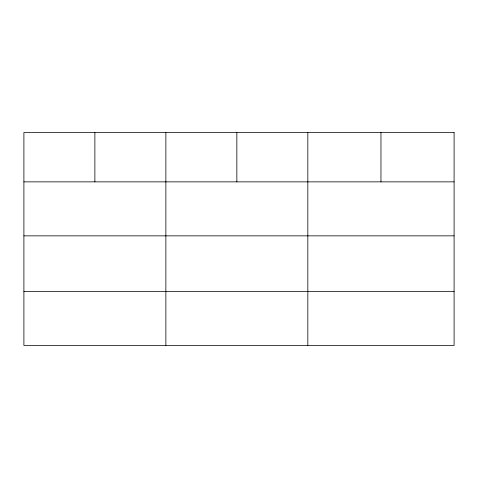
<?xml version="1.0" encoding="UTF-8"?>
<svg xmlns="http://www.w3.org/2000/svg" width="478" height="478" viewBox="0 0 478 478"><rect width="100%" height="100%" fill="white"/><g stroke="black" fill="none" stroke-linecap="round" stroke-linejoin="round"><path stroke-width="0.72" d="M23.9 181.861L454.1 181.861M23.9 235.851L454.1 235.851M23.9 291.466L454.1 291.466M380.966 132.543L380.966 181.861M307.832 132.543L307.832 345.457M236.849 132.543L236.849 181.861M165.866 132.543L165.866 345.457M94.883 132.543L94.883 181.861M454.1 132.543L23.9 132.543L23.9 345.457L454.1 345.457L454.1 132.543"/></g></svg>
